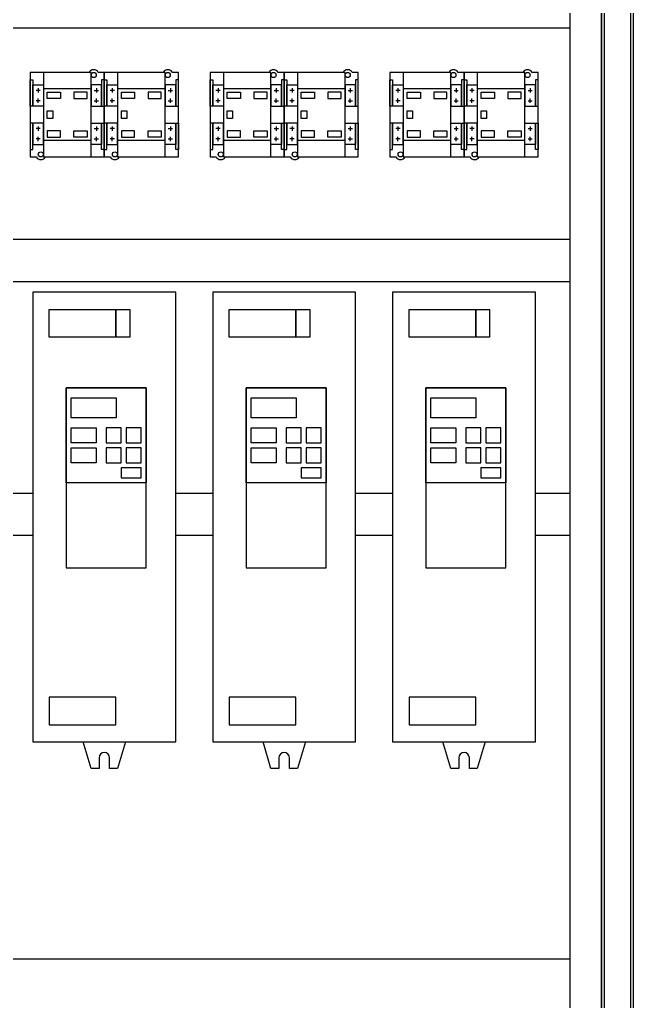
# Model space of a CAD drawing. Header units: millimetres. Extents: x 3151 to 30896, y 1337 to 7086.
# Drawn here: x 19669 to 20249, y 2196 to 3124 of the extents above; entities that cross this region are included whole.
import ezdxf

# ---------------------------------------------------------------- set-up
doc = ezdxf.new("R2010")
doc.units = ezdxf.units.MM

msp = doc.modelspace()

# ---------------------------------------------------------------- linework, layer by layer
at = {"color": 7}
for p, q in [((20218.88, 3536.69), (20218.88, 1336.69)), ((20248.88, 1336.69), (20248.88, 3536.69)), ((20221.53, 1339.34), (20221.53, 3534.04)), ((20246.23, 3534.04), (20246.23, 1339.34)), ((20188.88, 3332.19), (20188.88, 1779.19)), ((20218.88, 1779.19), (20218.88, 3332.19)), ((19308.88, 3116.69), (20188.88, 3116.69)), ((20218.88, 3116.69), (20218.88, 2916.69)), ((19691.38, 3074.6), (19678.88, 3074.6)), ((19678.88, 3074.6), (19678.88, 2994.6)), ((19736.38, 3074.6), (19691.38, 3074.6)), ((19691.38, 3074.6), (19691.38, 2994.6)), ((19736.38, 2994.6), (19736.38, 3074.6)), ((19748.88, 3074.6), (19743.21, 3074.6)), ((19761.38, 3074.6), (19748.88, 3074.6)), ((19748.88, 3074.6), (19748.88, 2994.6)), ((19748.88, 2994.6), (19748.88, 3074.6)), ((19806.38, 3074.6), (19761.38, 3074.6)), ((19761.38, 3074.6), (19761.38, 2994.6)), ((19806.38, 2994.6), (19806.38, 3074.6)), ((19818.88, 3074.6), (19813.21, 3074.6)), ((19818.88, 2994.6), (19818.88, 3074.6)), ((19861.38, 3074.6), (19848.88, 3074.6)), ((19848.88, 3074.6), (19848.88, 2994.6)), ((19906.38, 3074.6), (19861.38, 3074.6)), ((19861.38, 3074.6), (19861.38, 2994.6)), ((19906.38, 2994.6), (19906.38, 3074.6)), ((19918.88, 3074.6), (19913.21, 3074.6)), ((19931.38, 3074.6), (19918.88, 3074.6)), ((19918.88, 3074.6), (19918.88, 2994.6)), ((19918.88, 2994.6), (19918.88, 3074.6)), ((19976.38, 3074.6), (19931.38, 3074.6)), ((19931.38, 3074.6), (19931.38, 2994.6)), ((19976.38, 2994.6), (19976.38, 3074.6)), ((19988.88, 3074.6), (19983.21, 3074.6)), ((19988.88, 2994.6), (19988.88, 3074.6)), ((20031.38, 3074.6), (20018.88, 3074.6)), ((20018.88, 3074.6), (20018.88, 2994.6)), ((20076.38, 3074.6), (20031.38, 3074.6)), ((20031.38, 3074.6), (20031.38, 2994.6)), ((20076.38, 2994.6), (20076.38, 3074.6)), ((20088.88, 3074.6), (20083.21, 3074.6)), ((20088.88, 2994.6), (20088.88, 3074.6)), ((20101.38, 3074.6), (20088.88, 3074.6)), ((20088.88, 3074.6), (20088.88, 2994.6)), ((20146.38, 3074.6), (20101.38, 3074.6)), ((20101.38, 3074.6), (20101.38, 2994.6)), ((20146.38, 2994.6), (20146.38, 3074.6)), ((20158.88, 3074.6), (20153.21, 3074.6)), ((20158.88, 2994.6), (20158.88, 3074.6)), ((19678.88, 3042.68), (19678.88, 3067.68)), ((19678.88, 3067.68), (19681.38, 3067.68)), ((19681.38, 3067.68), (19681.38, 3042.68)), ((19681.38, 3042.68), (19681.38, 3062.68)), ((19681.38, 3062.68), (19691.38, 3062.68)), ((19691.38, 3062.68), (19691.38, 3042.68)), ((19746.38, 3062.68), (19736.38, 3062.68)), ((19736.38, 3062.68), (19736.38, 3042.68)), ((19748.88, 3067.68), (19746.38, 3067.68)), ((19746.38, 3067.68), (19746.38, 3042.68)), ((19746.38, 3042.68), (19746.38, 3062.68)), ((19748.88, 3042.68), (19748.88, 3067.68)), ((19748.88, 3067.68), (19751.38, 3067.68)), ((19748.88, 3042.68), (19748.88, 3067.68)), ((19751.38, 3067.68), (19751.38, 3042.68)), ((19751.38, 3042.68), (19751.38, 3062.68)), ((19751.38, 3062.68), (19761.38, 3062.68)), ((19761.38, 3062.68), (19761.38, 3042.68)), ((19816.38, 3062.68), (19806.38, 3062.68)), ((19806.38, 3062.68), (19806.38, 3042.68)), ((19818.88, 3067.68), (19816.38, 3067.68)), ((19816.38, 3067.68), (19816.38, 3042.68)), ((19816.38, 3042.68), (19816.38, 3062.68)), ((19818.88, 3042.68), (19818.88, 3067.68)), ((19848.88, 3042.68), (19848.88, 3067.68)), ((19848.88, 3067.68), (19851.38, 3067.68)), ((19851.38, 3067.68), (19851.38, 3042.68)), ((19851.38, 3042.68), (19851.38, 3062.68)), ((19851.38, 3062.68), (19861.38, 3062.68)), ((19861.38, 3062.68), (19861.38, 3042.68)), ((19916.38, 3062.68), (19906.38, 3062.68)), ((19906.38, 3062.68), (19906.38, 3042.68)), ((19918.88, 3067.68), (19916.38, 3067.68)), ((19916.38, 3067.68), (19916.38, 3042.68)), ((19916.38, 3042.68), (19916.38, 3062.68)), ((19918.88, 3042.68), (19918.88, 3067.68)), ((19918.88, 3067.68), (19921.38, 3067.68)), ((19918.88, 3042.68), (19918.88, 3067.68)), ((19921.38, 3067.68), (19921.38, 3042.68)), ((19921.38, 3042.68), (19921.38, 3062.68)), ((19921.38, 3062.68), (19931.38, 3062.68)), ((19931.38, 3062.68), (19931.38, 3042.68)), ((19986.38, 3062.68), (19976.38, 3062.68)), ((19976.38, 3062.68), (19976.38, 3042.68)), ((19988.88, 3067.68), (19986.38, 3067.68)), ((19986.38, 3067.68), (19986.38, 3042.68)), ((19986.38, 3042.68), (19986.38, 3062.68)), ((19988.88, 3042.68), (19988.88, 3067.68)), ((20018.88, 3042.68), (20018.88, 3067.68)), ((20018.88, 3067.68), (20021.38, 3067.68)), ((20021.38, 3067.68), (20021.38, 3042.68)), ((20021.38, 3042.68), (20021.38, 3062.68)), ((20021.38, 3062.68), (20031.38, 3062.68)), ((20031.38, 3062.68), (20031.38, 3042.68)), ((20086.38, 3062.68), (20076.38, 3062.68)), ((20076.38, 3062.68), (20076.38, 3042.68)), ((20088.88, 3067.68), (20086.38, 3067.68)), ((20086.38, 3067.68), (20086.38, 3042.68)), ((20086.38, 3042.68), (20086.38, 3062.68)), ((20088.88, 3042.68), (20088.88, 3067.68)), ((20088.88, 3042.68), (20088.88, 3067.68)), ((20088.88, 3067.68), (20091.38, 3067.68)), ((20091.38, 3067.68), (20091.38, 3042.68)), ((20091.38, 3042.68), (20091.38, 3062.68)), ((20091.38, 3062.68), (20101.38, 3062.68)), ((20101.38, 3062.68), (20101.38, 3042.68)), ((20156.38, 3062.68), (20146.38, 3062.68)), ((20146.38, 3062.68), (20146.38, 3042.68)), ((20158.88, 3067.68), (20156.38, 3067.68)), ((20156.38, 3067.68), (20156.38, 3042.68)), ((20156.38, 3042.68), (20156.38, 3062.68)), ((20158.88, 3042.68), (20158.88, 3067.68)), ((19688.38, 3057.54), (19684.38, 3057.54)), ((19686.38, 3059.54), (19686.38, 3055.54)), ((19736.38, 3058.98), (19691.38, 3058.98)), ((19695.03, 3049.8), (19695.03, 3055.96)), ((19695.03, 3055.96), (19707.57, 3055.96)), ((19707.57, 3055.96), (19707.57, 3049.8)), ((19732.73, 3055.96), (19720.19, 3055.96)), ((19720.19, 3055.96), (19720.19, 3049.8)), ((19732.73, 3049.8), (19732.73, 3055.96)), ((19739.38, 3057.54), (19743.38, 3057.54)), ((19741.38, 3059.54), (19741.38, 3055.54)), ((19758.38, 3057.54), (19754.38, 3057.54)), ((19756.38, 3059.54), (19756.38, 3055.54)), ((19806.38, 3058.98), (19761.38, 3058.98)), ((19765.03, 3049.8), (19765.03, 3055.96)), ((19765.03, 3055.96), (19777.57, 3055.96)), ((19777.57, 3055.96), (19777.57, 3049.8)), ((19802.73, 3055.96), (19790.19, 3055.96)), ((19790.19, 3055.96), (19790.19, 3049.8)), ((19802.73, 3049.8), (19802.73, 3055.96)), ((19809.38, 3057.54), (19813.38, 3057.54)), ((19811.38, 3059.54), (19811.38, 3055.54)), ((19858.38, 3057.54), (19854.38, 3057.54)), ((19856.38, 3059.54), (19856.38, 3055.54)), ((19906.38, 3058.98), (19861.38, 3058.98)), ((19865.03, 3049.8), (19865.03, 3055.96)), ((19865.03, 3055.96), (19877.57, 3055.96)), ((19877.57, 3055.96), (19877.57, 3049.8)), ((19902.73, 3055.96), (19890.19, 3055.96)), ((19890.19, 3055.96), (19890.19, 3049.8)), ((19902.73, 3049.8), (19902.73, 3055.96)), ((19909.38, 3057.54), (19913.38, 3057.54)), ((19911.38, 3059.54), (19911.38, 3055.54)), ((19928.38, 3057.54), (19924.38, 3057.54)), ((19926.38, 3059.54), (19926.38, 3055.54)), ((19976.38, 3058.98), (19931.38, 3058.98)), ((19935.03, 3049.8), (19935.03, 3055.96)), ((19935.03, 3055.96), (19947.57, 3055.96)), ((19947.57, 3055.96), (19947.57, 3049.8)), ((19972.73, 3055.96), (19960.19, 3055.96)), ((19960.19, 3055.96), (19960.19, 3049.8)), ((19972.73, 3049.8), (19972.73, 3055.96)), ((19979.38, 3057.54), (19983.38, 3057.54)), ((19981.38, 3059.54), (19981.38, 3055.54)), ((20028.38, 3057.54), (20024.38, 3057.54)), ((20026.38, 3059.54), (20026.38, 3055.54)), ((20076.38, 3058.98), (20031.38, 3058.98)), ((20035.03, 3049.8), (20035.03, 3055.96)), ((20035.03, 3055.96), (20047.57, 3055.96)), ((20047.57, 3055.96), (20047.57, 3049.8)), ((20072.73, 3055.96), (20060.19, 3055.96)), ((20060.19, 3055.96), (20060.19, 3049.8)), ((20072.73, 3049.8), (20072.73, 3055.96)), ((20079.38, 3057.54), (20083.38, 3057.54)), ((20081.38, 3059.54), (20081.38, 3055.54)), ((20098.38, 3057.54), (20094.38, 3057.54)), ((20096.38, 3059.54), (20096.38, 3055.54)), ((20146.38, 3058.98), (20101.38, 3058.98)), ((20105.03, 3049.8), (20105.03, 3055.96)), ((20105.03, 3055.96), (20117.57, 3055.96)), ((20117.57, 3055.96), (20117.57, 3049.8)), ((20142.73, 3055.96), (20130.19, 3055.96)), ((20130.19, 3055.96), (20130.19, 3049.8)), ((20142.73, 3049.8), (20142.73, 3055.96)), ((20149.38, 3057.54), (20153.38, 3057.54)), ((20151.38, 3059.54), (20151.38, 3055.54)), ((19688.38, 3047.81), (19684.38, 3047.81)), ((19686.38, 3045.81), (19686.38, 3049.81)), ((19707.57, 3049.8), (19695.03, 3049.8)), ((19720.19, 3049.8), (19732.73, 3049.8)), ((19739.38, 3047.81), (19743.38, 3047.81)), ((19741.38, 3045.81), (19741.38, 3049.81)), ((19758.38, 3047.81), (19754.38, 3047.81)), ((19756.38, 3045.81), (19756.38, 3049.81)), ((19777.57, 3049.8), (19765.03, 3049.8)), ((19790.19, 3049.8), (19802.73, 3049.8)), ((19809.38, 3047.81), (19813.38, 3047.81)), ((19811.38, 3045.81), (19811.38, 3049.81)), ((19858.38, 3047.81), (19854.38, 3047.81)), ((19856.38, 3045.81), (19856.38, 3049.81)), ((19877.57, 3049.8), (19865.03, 3049.8)), ((19890.19, 3049.8), (19902.73, 3049.8)), ((19909.38, 3047.81), (19913.38, 3047.81)), ((19911.38, 3045.81), (19911.38, 3049.81)), ((19928.38, 3047.81), (19924.38, 3047.81)), ((19926.38, 3045.81), (19926.38, 3049.81)), ((19947.57, 3049.8), (19935.03, 3049.8)), ((19960.19, 3049.8), (19972.73, 3049.8)), ((19979.38, 3047.81), (19983.38, 3047.81)), ((19981.38, 3045.81), (19981.38, 3049.81)), ((20028.38, 3047.81), (20024.38, 3047.81)), ((20026.38, 3045.81), (20026.38, 3049.81)), ((20047.57, 3049.8), (20035.03, 3049.8)), ((20060.19, 3049.8), (20072.73, 3049.8)), ((20079.38, 3047.81), (20083.38, 3047.81)), ((20081.38, 3045.81), (20081.38, 3049.81)), ((20098.38, 3047.81), (20094.38, 3047.81)), ((20096.38, 3045.81), (20096.38, 3049.81)), ((20117.57, 3049.8), (20105.03, 3049.8)), ((20130.19, 3049.8), (20142.73, 3049.8)), ((20149.38, 3047.81), (20153.38, 3047.81)), ((20151.38, 3045.81), (20151.38, 3049.81)), ((19681.38, 3042.68), (19678.88, 3042.68)), ((19691.38, 3042.68), (19681.38, 3042.68)), ((19695.03, 3038.3), (19700.17, 3038.3)), ((19695.03, 3030.9), (19695.03, 3038.3)), ((19700.17, 3038.3), (19700.17, 3030.9)), ((19736.38, 3042.68), (19746.38, 3042.68)), ((19746.38, 3042.68), (19748.88, 3042.68)), ((19751.38, 3042.68), (19748.88, 3042.68)), ((19761.38, 3042.68), (19751.38, 3042.68)), ((19765.03, 3038.3), (19770.17, 3038.3)), ((19765.03, 3030.9), (19765.03, 3038.3)), ((19770.17, 3038.3), (19770.17, 3030.9)), ((19806.38, 3042.68), (19816.38, 3042.68)), ((19816.38, 3042.68), (19818.88, 3042.68)), ((19851.38, 3042.68), (19848.88, 3042.68)), ((19861.38, 3042.68), (19851.38, 3042.68)), ((19865.03, 3038.3), (19870.17, 3038.3)), ((19865.03, 3030.9), (19865.03, 3038.3)), ((19870.17, 3038.3), (19870.17, 3030.9)), ((19906.38, 3042.68), (19916.38, 3042.68)), ((19916.38, 3042.68), (19918.88, 3042.68)), ((19921.38, 3042.68), (19918.88, 3042.68)), ((19931.38, 3042.68), (19921.38, 3042.68)), ((19935.03, 3038.3), (19940.17, 3038.3)), ((19935.03, 3030.9), (19935.03, 3038.3)), ((19940.17, 3038.3), (19940.17, 3030.9)), ((19976.38, 3042.68), (19986.38, 3042.68)), ((19986.38, 3042.68), (19988.88, 3042.68)), ((20021.38, 3042.68), (20018.88, 3042.68)), ((20031.38, 3042.68), (20021.38, 3042.68)), ((20035.03, 3038.3), (20040.17, 3038.3)), ((20035.03, 3030.9), (20035.03, 3038.3)), ((20040.17, 3038.3), (20040.17, 3030.9)), ((20076.38, 3042.68), (20086.38, 3042.68)), ((20086.38, 3042.68), (20088.88, 3042.68)), ((20091.38, 3042.68), (20088.88, 3042.68)), ((20101.38, 3042.68), (20091.38, 3042.68)), ((20105.03, 3038.3), (20110.17, 3038.3)), ((20105.03, 3030.9), (20105.03, 3038.3)), ((20110.17, 3038.3), (20110.17, 3030.9)), ((20146.38, 3042.68), (20156.38, 3042.68)), ((20156.38, 3042.68), (20158.88, 3042.68)), ((19681.38, 3026.53), (19678.88, 3026.53)), ((19678.88, 3026.53), (19678.88, 3001.53)), ((19681.38, 3001.53), (19681.38, 3026.53)), ((19691.38, 3026.53), (19681.38, 3026.53)), ((19681.38, 3026.53), (19681.38, 3006.53)), ((19691.38, 3006.53), (19691.38, 3026.53)), ((19700.17, 3030.9), (19695.03, 3030.9)), ((19736.38, 3026.53), (19746.38, 3026.53)), ((19736.38, 3006.53), (19736.38, 3026.53)), ((19746.38, 3026.53), (19746.38, 3006.53)), ((19746.38, 3026.53), (19748.88, 3026.53)), ((19746.38, 3001.53), (19746.38, 3026.53)), ((19751.38, 3026.53), (19748.88, 3026.53)), ((19748.88, 3026.53), (19748.88, 3001.53)), ((19748.88, 3026.53), (19748.88, 3001.53)), ((19751.38, 3001.53), (19751.38, 3026.53)), ((19761.38, 3026.53), (19751.38, 3026.53)), ((19751.38, 3026.53), (19751.38, 3006.53)), ((19761.38, 3006.53), (19761.38, 3026.53)), ((19770.17, 3030.9), (19765.03, 3030.9)), ((19806.38, 3026.53), (19816.38, 3026.53)), ((19806.38, 3006.53), (19806.38, 3026.53)), ((19816.38, 3026.53), (19816.38, 3006.53)), ((19816.38, 3026.53), (19818.88, 3026.53)), ((19816.38, 3001.53), (19816.38, 3026.53)), ((19818.88, 3026.53), (19818.88, 3001.53)), ((19851.38, 3026.53), (19848.88, 3026.53)), ((19848.88, 3026.53), (19848.88, 3001.53)), ((19851.38, 3001.53), (19851.38, 3026.53)), ((19861.38, 3026.53), (19851.38, 3026.53)), ((19851.38, 3026.53), (19851.38, 3006.53)), ((19861.38, 3006.53), (19861.38, 3026.53)), ((19870.17, 3030.9), (19865.03, 3030.9)), ((19906.38, 3026.53), (19916.38, 3026.53)), ((19906.38, 3006.53), (19906.38, 3026.53)), ((19916.38, 3026.53), (19916.38, 3006.53)), ((19916.38, 3026.53), (19918.88, 3026.53)), ((19916.38, 3001.53), (19916.38, 3026.53)), ((19921.38, 3026.53), (19918.88, 3026.53)), ((19918.88, 3026.53), (19918.88, 3001.53)), ((19918.88, 3026.53), (19918.88, 3001.53)), ((19921.38, 3001.53), (19921.38, 3026.53)), ((19931.38, 3026.53), (19921.38, 3026.53)), ((19921.38, 3026.53), (19921.38, 3006.53)), ((19931.38, 3006.53), (19931.38, 3026.53)), ((19940.17, 3030.9), (19935.03, 3030.9)), ((19976.38, 3026.53), (19986.38, 3026.53)), ((19976.38, 3006.53), (19976.38, 3026.53)), ((19986.38, 3026.53), (19986.38, 3006.53)), ((19986.38, 3026.53), (19988.88, 3026.53)), ((19986.38, 3001.53), (19986.38, 3026.53)), ((19988.88, 3026.53), (19988.88, 3001.53)), ((20021.38, 3026.53), (20018.88, 3026.53)), ((20018.88, 3026.53), (20018.88, 3001.53)), ((20021.38, 3001.53), (20021.38, 3026.53)), ((20031.38, 3026.53), (20021.38, 3026.53)), ((20021.38, 3026.53), (20021.38, 3006.53)), ((20031.38, 3006.53), (20031.38, 3026.53)), ((20040.17, 3030.9), (20035.03, 3030.9)), ((20076.38, 3026.53), (20086.38, 3026.53)), ((20076.38, 3006.53), (20076.38, 3026.53)), ((20086.38, 3026.53), (20086.38, 3006.53)), ((20086.38, 3026.53), (20088.88, 3026.53)), ((20086.38, 3001.53), (20086.38, 3026.53)), ((20088.88, 3026.53), (20088.88, 3001.53)), ((20091.38, 3026.53), (20088.88, 3026.53)), ((20088.88, 3026.53), (20088.88, 3001.53)), ((20091.38, 3001.53), (20091.38, 3026.53)), ((20101.38, 3026.53), (20091.38, 3026.53)), ((20091.38, 3026.53), (20091.38, 3006.53)), ((20101.38, 3006.53), (20101.38, 3026.53)), ((20110.17, 3030.9), (20105.03, 3030.9)), ((20146.38, 3026.53), (20156.38, 3026.53)), ((20146.38, 3006.53), (20146.38, 3026.53)), ((20156.38, 3026.53), (20156.38, 3006.53)), ((20156.38, 3026.53), (20158.88, 3026.53)), ((20156.38, 3001.53), (20156.38, 3026.53)), ((20158.88, 3026.53), (20158.88, 3001.53)), ((19688.38, 3021.39), (19684.38, 3021.39)), ((19686.38, 3023.39), (19686.38, 3019.39)), ((19707.57, 3019.41), (19695.03, 3019.41)), ((19695.03, 3019.41), (19695.03, 3013.24)), ((19707.57, 3013.24), (19707.57, 3019.41)), ((19720.19, 3019.41), (19732.73, 3019.41)), ((19720.19, 3013.24), (19720.19, 3019.41)), ((19732.73, 3019.41), (19732.73, 3013.24)), ((19739.38, 3021.39), (19743.38, 3021.39)), ((19741.38, 3023.39), (19741.38, 3019.39)), ((19758.38, 3021.39), (19754.38, 3021.39)), ((19756.38, 3023.39), (19756.38, 3019.39)), ((19777.57, 3019.41), (19765.03, 3019.41)), ((19765.03, 3019.41), (19765.03, 3013.24)), ((19777.57, 3013.24), (19777.57, 3019.41)), ((19790.19, 3019.41), (19802.73, 3019.41)), ((19790.19, 3013.24), (19790.19, 3019.41)), ((19802.73, 3019.41), (19802.73, 3013.24)), ((19809.38, 3021.39), (19813.38, 3021.39)), ((19811.38, 3023.39), (19811.38, 3019.39)), ((19858.38, 3021.39), (19854.38, 3021.39)), ((19856.38, 3023.39), (19856.38, 3019.39)), ((19877.57, 3019.41), (19865.03, 3019.41)), ((19865.03, 3019.41), (19865.03, 3013.24)), ((19877.57, 3013.24), (19877.57, 3019.41)), ((19890.19, 3019.41), (19902.73, 3019.41)), ((19890.19, 3013.24), (19890.19, 3019.41)), ((19902.73, 3019.41), (19902.73, 3013.24)), ((19909.38, 3021.39), (19913.38, 3021.39)), ((19911.38, 3023.39), (19911.38, 3019.39)), ((19928.38, 3021.39), (19924.38, 3021.39)), ((19926.38, 3023.39), (19926.38, 3019.39)), ((19947.57, 3019.41), (19935.03, 3019.41)), ((19935.03, 3019.41), (19935.03, 3013.24)), ((19947.57, 3013.24), (19947.57, 3019.41)), ((19960.19, 3019.41), (19972.73, 3019.41)), ((19960.19, 3013.24), (19960.19, 3019.41)), ((19972.73, 3019.41), (19972.73, 3013.24)), ((19979.38, 3021.39), (19983.38, 3021.39)), ((19981.38, 3023.39), (19981.38, 3019.39)), ((20028.38, 3021.39), (20024.38, 3021.39)), ((20026.38, 3023.39), (20026.38, 3019.39)), ((20047.57, 3019.41), (20035.03, 3019.41)), ((20035.03, 3019.41), (20035.03, 3013.24)), ((20047.57, 3013.24), (20047.57, 3019.41)), ((20060.19, 3019.41), (20072.73, 3019.41)), ((20060.19, 3013.24), (20060.19, 3019.41)), ((20072.73, 3019.41), (20072.73, 3013.24)), ((20079.38, 3021.39), (20083.38, 3021.39)), ((20081.38, 3023.39), (20081.38, 3019.39)), ((20098.38, 3021.39), (20094.38, 3021.39)), ((20096.38, 3023.39), (20096.38, 3019.39)), ((20117.57, 3019.41), (20105.03, 3019.41)), ((20105.03, 3019.41), (20105.03, 3013.24)), ((20117.57, 3013.24), (20117.57, 3019.41)), ((20130.19, 3019.41), (20142.73, 3019.41)), ((20130.19, 3013.24), (20130.19, 3019.41)), ((20142.73, 3019.41), (20142.73, 3013.24)), ((20149.38, 3021.39), (20153.38, 3021.39)), ((20151.38, 3023.39), (20151.38, 3019.39)), ((19688.38, 3011.66), (19684.38, 3011.66)), ((19686.38, 3009.66), (19686.38, 3013.66)), ((19736.38, 3010.22), (19691.38, 3010.22)), ((19695.03, 3013.24), (19707.57, 3013.24)), ((19732.73, 3013.24), (19720.19, 3013.24)), ((19739.38, 3011.66), (19743.38, 3011.66)), ((19741.38, 3009.66), (19741.38, 3013.66)), ((19758.38, 3011.66), (19754.38, 3011.66)), ((19756.38, 3009.66), (19756.38, 3013.66)), ((19806.38, 3010.22), (19761.38, 3010.22)), ((19765.03, 3013.24), (19777.57, 3013.24)), ((19802.73, 3013.24), (19790.19, 3013.24)), ((19809.38, 3011.66), (19813.38, 3011.66)), ((19811.38, 3009.66), (19811.38, 3013.66)), ((19858.38, 3011.66), (19854.38, 3011.66)), ((19856.38, 3009.66), (19856.38, 3013.66)), ((19906.38, 3010.22), (19861.38, 3010.22)), ((19865.03, 3013.24), (19877.57, 3013.24)), ((19902.73, 3013.24), (19890.19, 3013.24)), ((19909.38, 3011.66), (19913.38, 3011.66)), ((19911.38, 3009.66), (19911.38, 3013.66)), ((19928.38, 3011.66), (19924.38, 3011.66)), ((19926.38, 3009.66), (19926.38, 3013.66)), ((19976.38, 3010.22), (19931.38, 3010.22)), ((19935.03, 3013.24), (19947.57, 3013.24)), ((19972.73, 3013.24), (19960.19, 3013.24)), ((19979.38, 3011.66), (19983.38, 3011.66)), ((19981.38, 3009.66), (19981.38, 3013.66)), ((20028.38, 3011.66), (20024.38, 3011.66)), ((20026.38, 3009.66), (20026.38, 3013.66)), ((20076.38, 3010.22), (20031.38, 3010.22)), ((20035.03, 3013.24), (20047.57, 3013.24)), ((20072.73, 3013.24), (20060.19, 3013.24)), ((20079.38, 3011.66), (20083.38, 3011.66)), ((20081.38, 3009.66), (20081.38, 3013.66)), ((20098.38, 3011.66), (20094.38, 3011.66)), ((20096.38, 3009.66), (20096.38, 3013.66)), ((20146.38, 3010.22), (20101.38, 3010.22)), ((20105.03, 3013.24), (20117.57, 3013.24)), ((20142.73, 3013.24), (20130.19, 3013.24)), ((20149.38, 3011.66), (20153.38, 3011.66)), ((20151.38, 3009.66), (20151.38, 3013.66)), ((19678.88, 3001.53), (19681.38, 3001.53)), ((19681.38, 3006.53), (19691.38, 3006.53)), ((19746.38, 3006.53), (19736.38, 3006.53)), ((19748.88, 3001.53), (19746.38, 3001.53)), ((19748.88, 3001.53), (19751.38, 3001.53)), ((19751.38, 3006.53), (19761.38, 3006.53)), ((19816.38, 3006.53), (19806.38, 3006.53)), ((19818.88, 3001.53), (19816.38, 3001.53)), ((19848.88, 3001.53), (19851.38, 3001.53)), ((19851.38, 3006.53), (19861.38, 3006.53)), ((19916.38, 3006.53), (19906.38, 3006.53)), ((19918.88, 3001.53), (19916.38, 3001.53)), ((19918.88, 3001.53), (19921.38, 3001.53)), ((19921.38, 3006.53), (19931.38, 3006.53)), ((19986.38, 3006.53), (19976.38, 3006.53)), ((19988.88, 3001.53), (19986.38, 3001.53)), ((20018.88, 3001.53), (20021.38, 3001.53)), ((20021.38, 3006.53), (20031.38, 3006.53)), ((20086.38, 3006.53), (20076.38, 3006.53)), ((20088.88, 3001.53), (20086.38, 3001.53)), ((20088.88, 3001.53), (20091.38, 3001.53)), ((20091.38, 3006.53), (20101.38, 3006.53)), ((20156.38, 3006.53), (20146.38, 3006.53)), ((20158.88, 3001.53), (20156.38, 3001.53)), ((19678.88, 2994.6), (19684.55, 2994.6)), ((19691.38, 2994.6), (19736.38, 2994.6)), ((19736.38, 2994.6), (19748.88, 2994.6)), ((19736.38, 2994.6), (19748.88, 2994.6)), ((19748.88, 2994.6), (19754.55, 2994.6)), ((19761.38, 2994.6), (19806.38, 2994.6)), ((19806.38, 2994.6), (19818.88, 2994.6)), ((19806.38, 2994.6), (19818.88, 2994.6)), ((19848.88, 2994.6), (19854.55, 2994.6)), ((19861.38, 2994.6), (19906.38, 2994.6)), ((19906.38, 2994.6), (19918.88, 2994.6)), ((19906.38, 2994.6), (19918.88, 2994.6)), ((19918.88, 2994.6), (19924.55, 2994.6)), ((19931.38, 2994.6), (19976.38, 2994.6)), ((19976.38, 2994.6), (19988.88, 2994.6)), ((19976.38, 2994.6), (19988.88, 2994.6)), ((20018.88, 2994.6), (20024.55, 2994.6)), ((20031.38, 2994.6), (20076.38, 2994.6)), ((20076.38, 2994.6), (20088.88, 2994.6)), ((20076.38, 2994.6), (20088.88, 2994.6)), ((20088.88, 2994.6), (20094.55, 2994.6)), ((20101.38, 2994.6), (20146.38, 2994.6)), ((20146.38, 2994.6), (20158.88, 2994.6)), ((20146.38, 2994.6), (20158.88, 2994.6)), ((20188.88, 2916.69), (19308.88, 2916.69)), ((20188.88, 2876.69), (19308.88, 2876.69)), ((20218.88, 2676.69), (20218.88, 2876.69)), ((19816.38, 2866.69), (19681.38, 2866.69)), ((19681.38, 2866.69), (19681.38, 2441.69)), ((19816.38, 2441.69), (19816.38, 2866.69)), ((19986.38, 2866.69), (19851.38, 2866.69)), ((19851.38, 2866.69), (19851.38, 2441.69)), ((19986.38, 2441.69), (19986.38, 2866.69)), ((20156.38, 2866.69), (20021.38, 2866.69)), ((20021.38, 2866.69), (20021.38, 2441.69)), ((20156.38, 2441.69), (20156.38, 2866.69)), ((19696.9, 2850.49), (19759.86, 2850.49)), ((19696.9, 2824.29), (19696.9, 2850.49)), ((19759.86, 2850.49), (19773.03, 2850.49)), ((19759.86, 2824.29), (19759.86, 2850.49)), ((19759.86, 2850.49), (19759.86, 2824.29)), ((19773.03, 2850.49), (19773.03, 2824.29)), ((19866.9, 2850.49), (19929.86, 2850.49)), ((19866.9, 2824.29), (19866.9, 2850.49)), ((19929.86, 2850.49), (19943.03, 2850.49)), ((19929.86, 2824.29), (19929.86, 2850.49)), ((19929.86, 2850.49), (19929.86, 2824.29)), ((19943.03, 2850.49), (19943.03, 2824.29)), ((20036.9, 2850.49), (20099.86, 2850.49)), ((20036.9, 2824.29), (20036.9, 2850.49)), ((20099.86, 2850.49), (20113.03, 2850.49)), ((20099.86, 2824.29), (20099.86, 2850.49)), ((20099.86, 2850.49), (20099.86, 2824.29)), ((20113.03, 2850.49), (20113.03, 2824.29)), ((19759.86, 2824.29), (19696.9, 2824.29)), ((19773.03, 2824.29), (19759.86, 2824.29)), ((19929.86, 2824.29), (19866.9, 2824.29)), ((19943.03, 2824.29), (19929.86, 2824.29)), ((20099.86, 2824.29), (20036.9, 2824.29)), ((20113.03, 2824.29), (20099.86, 2824.29)), ((19788.48, 2776.29), (19712.88, 2776.29)), ((19712.88, 2776.29), (19712.88, 2606.19)), ((19712.88, 2776.29), (19788.48, 2776.29)), ((19712.88, 2686.51), (19712.88, 2776.29)), ((19788.48, 2606.19), (19788.48, 2776.29)), ((19788.48, 2776.29), (19788.48, 2686.51)), ((19958.48, 2776.29), (19882.88, 2776.29)), ((19882.88, 2776.29), (19882.88, 2606.19)), ((19882.88, 2776.29), (19958.48, 2776.29)), ((19882.88, 2686.51), (19882.88, 2776.29)), ((19958.48, 2606.19), (19958.48, 2776.29)), ((19958.48, 2776.29), (19958.48, 2686.51)), ((20128.48, 2776.29), (20052.88, 2776.29)), ((20052.88, 2776.29), (20052.88, 2606.19)), ((20052.88, 2776.29), (20128.48, 2776.29)), ((20052.88, 2686.51), (20052.88, 2776.29)), ((20128.48, 2606.19), (20128.48, 2776.29)), ((20128.48, 2776.29), (20128.48, 2686.51)), ((19717.6, 2766.84), (19760.13, 2766.84)), ((19717.6, 2747.94), (19717.6, 2766.84)), ((19760.13, 2766.84), (19760.13, 2747.94)), ((19887.6, 2766.84), (19930.13, 2766.84)), ((19887.6, 2747.94), (19887.6, 2766.84)), ((19930.13, 2766.84), (19930.13, 2747.94)), ((20057.6, 2766.84), (20100.13, 2766.84)), ((20057.6, 2747.94), (20057.6, 2766.84)), ((20100.13, 2766.84), (20100.13, 2747.94)), ((19760.13, 2747.94), (19717.6, 2747.94)), ((19930.13, 2747.94), (19887.6, 2747.94)), ((20100.13, 2747.94), (20057.6, 2747.94)), ((19717.6, 2738.49), (19741.23, 2738.49)), ((19717.6, 2724.31), (19717.6, 2738.49)), ((19741.23, 2738.49), (19741.23, 2724.31)), ((19764.85, 2738.49), (19750.68, 2738.49)), ((19750.68, 2738.49), (19750.68, 2724.31)), ((19764.85, 2724.31), (19764.85, 2738.49)), ((19783.75, 2738.49), (19769.58, 2738.49)), ((19769.58, 2738.49), (19769.58, 2724.31)), ((19783.75, 2724.31), (19783.75, 2738.49)), ((19887.6, 2738.49), (19911.23, 2738.49)), ((19887.6, 2724.31), (19887.6, 2738.49)), ((19911.23, 2738.49), (19911.23, 2724.31)), ((19934.85, 2738.49), (19920.68, 2738.49)), ((19920.68, 2738.49), (19920.68, 2724.31)), ((19934.85, 2724.31), (19934.85, 2738.49)), ((19953.75, 2738.49), (19939.58, 2738.49)), ((19939.58, 2738.49), (19939.58, 2724.31)), ((19953.75, 2724.31), (19953.75, 2738.49)), ((20057.6, 2738.49), (20081.23, 2738.49)), ((20057.6, 2724.31), (20057.6, 2738.49)), ((20081.23, 2738.49), (20081.23, 2724.31)), ((20104.85, 2738.49), (20090.68, 2738.49)), ((20090.68, 2738.49), (20090.68, 2724.31)), ((20104.85, 2724.31), (20104.85, 2738.49)), ((20123.75, 2738.49), (20109.58, 2738.49)), ((20109.58, 2738.49), (20109.58, 2724.31)), ((20123.75, 2724.31), (20123.75, 2738.49)), ((19741.23, 2724.31), (19717.6, 2724.31)), ((19717.6, 2719.59), (19741.23, 2719.59)), ((19717.6, 2705.41), (19717.6, 2719.59)), ((19741.23, 2719.59), (19741.23, 2705.41)), ((19750.68, 2724.31), (19764.85, 2724.31)), ((19764.85, 2719.59), (19750.68, 2719.59)), ((19750.68, 2719.59), (19750.68, 2705.41)), ((19764.85, 2705.41), (19764.85, 2719.59)), ((19769.58, 2724.31), (19783.75, 2724.31)), ((19783.75, 2719.59), (19769.58, 2719.59)), ((19769.58, 2719.59), (19769.58, 2705.41)), ((19783.75, 2705.41), (19783.75, 2719.59)), ((19911.23, 2724.31), (19887.6, 2724.31)), ((19887.6, 2719.59), (19911.23, 2719.59)), ((19887.6, 2705.41), (19887.6, 2719.59)), ((19911.23, 2719.59), (19911.23, 2705.41)), ((19920.68, 2724.31), (19934.85, 2724.31)), ((19934.85, 2719.59), (19920.68, 2719.59)), ((19920.68, 2719.59), (19920.68, 2705.41)), ((19934.85, 2705.41), (19934.85, 2719.59)), ((19939.58, 2724.31), (19953.75, 2724.31)), ((19953.75, 2719.59), (19939.58, 2719.59)), ((19939.58, 2719.59), (19939.58, 2705.41)), ((19953.75, 2705.41), (19953.75, 2719.59)), ((20081.23, 2724.31), (20057.6, 2724.31)), ((20057.6, 2719.59), (20081.23, 2719.59)), ((20057.6, 2705.41), (20057.6, 2719.59)), ((20081.23, 2719.59), (20081.23, 2705.41)), ((20090.68, 2724.31), (20104.85, 2724.31)), ((20104.85, 2719.59), (20090.68, 2719.59)), ((20090.68, 2719.59), (20090.68, 2705.41)), ((20104.85, 2705.41), (20104.85, 2719.59)), ((20109.58, 2724.31), (20123.75, 2724.31)), ((20123.75, 2719.59), (20109.58, 2719.59)), ((20109.58, 2719.59), (20109.58, 2705.41)), ((20123.75, 2705.41), (20123.75, 2719.59)), ((19741.23, 2705.41), (19717.6, 2705.41)), ((19750.68, 2705.41), (19764.85, 2705.41)), ((19783.75, 2700.69), (19764.85, 2700.69)), ((19764.85, 2700.69), (19764.85, 2691.24)), ((19769.58, 2705.41), (19783.75, 2705.41)), ((19783.75, 2691.24), (19783.75, 2700.69)), ((19911.23, 2705.41), (19887.6, 2705.41)), ((19920.68, 2705.41), (19934.85, 2705.41)), ((19953.75, 2700.69), (19934.85, 2700.69)), ((19934.85, 2700.69), (19934.85, 2691.24)), ((19939.58, 2705.41), (19953.75, 2705.41)), ((19953.75, 2691.24), (19953.75, 2700.69)), ((20081.23, 2705.41), (20057.6, 2705.41)), ((20090.68, 2705.41), (20104.85, 2705.41)), ((20123.75, 2700.69), (20104.85, 2700.69)), ((20104.85, 2700.69), (20104.85, 2691.24)), ((20109.58, 2705.41), (20123.75, 2705.41)), ((20123.75, 2691.24), (20123.75, 2700.69)), ((19764.85, 2691.24), (19783.75, 2691.24)), ((19934.85, 2691.24), (19953.75, 2691.24)), ((20104.85, 2691.24), (20123.75, 2691.24)), ((19788.48, 2686.51), (19712.88, 2686.51)), ((19958.48, 2686.51), (19882.88, 2686.51)), ((20128.48, 2686.51), (20052.88, 2686.51)), ((19646.38, 2676.69), (19681.38, 2676.69)), ((19816.38, 2676.69), (19851.38, 2676.69)), ((19986.38, 2676.69), (20021.38, 2676.69)), ((20156.38, 2676.69), (20188.88, 2676.69)), ((20218.88, 2256.69), (20218.88, 2656.69)), ((19681.38, 2636.69), (19646.38, 2636.69)), ((19851.38, 2636.69), (19816.38, 2636.69)), ((20021.38, 2636.69), (19986.38, 2636.69)), ((20188.88, 2636.69), (20156.38, 2636.69)), ((19712.88, 2606.19), (19788.48, 2606.19)), ((19882.88, 2606.19), (19958.48, 2606.19)), ((20052.88, 2606.19), (20128.48, 2606.19)), ((19759.86, 2484.08), (19696.9, 2484.08)), ((19696.9, 2484.08), (19696.9, 2457.88)), ((19759.86, 2457.88), (19759.86, 2484.08)), ((19929.86, 2484.08), (19866.9, 2484.08)), ((19866.9, 2484.08), (19866.9, 2457.88)), ((19929.86, 2457.88), (19929.86, 2484.08)), ((20099.86, 2484.08), (20036.9, 2484.08)), ((20036.9, 2484.08), (20036.9, 2457.88)), ((20099.86, 2457.88), (20099.86, 2484.08)), ((19696.9, 2457.88), (19759.86, 2457.88)), ((19866.9, 2457.88), (19929.86, 2457.88)), ((20036.9, 2457.88), (20099.86, 2457.88)), ((19681.38, 2441.69), (19816.38, 2441.69)), ((19728.88, 2441.69), (19768.88, 2441.69)), ((19736.38, 2416.69), (19728.88, 2441.69)), ((19768.88, 2441.69), (19761.38, 2416.69)), ((19851.38, 2441.69), (19986.38, 2441.69)), ((19898.88, 2441.69), (19938.88, 2441.69)), ((19906.38, 2416.69), (19898.88, 2441.69)), ((19938.88, 2441.69), (19931.38, 2416.69)), ((20021.38, 2441.69), (20156.38, 2441.69)), ((20068.88, 2441.69), (20108.88, 2441.69)), ((20076.38, 2416.69), (20068.88, 2441.69)), ((20108.88, 2441.69), (20101.38, 2416.69)), ((19743.88, 2426.69), (19743.88, 2416.69)), ((19753.88, 2416.69), (19753.88, 2426.69)), ((19913.88, 2426.69), (19913.88, 2416.69)), ((19923.88, 2416.69), (19923.88, 2426.69)), ((20083.88, 2426.69), (20083.88, 2416.69)), ((20093.88, 2416.69), (20093.88, 2426.69)), ((19743.88, 2416.69), (19736.38, 2416.69)), ((19761.38, 2416.69), (19753.88, 2416.69)), ((19913.88, 2416.69), (19906.38, 2416.69)), ((19931.38, 2416.69), (19923.88, 2416.69)), ((20083.88, 2416.69), (20076.38, 2416.69)), ((20101.38, 2416.69), (20093.88, 2416.69)), ((19308.88, 2236.69), (20188.88, 2236.69))]:
    msp.add_line(p, q, dxfattribs=at)
for centre in [(19738.88, 3072.1), (19808.88, 3072.1), (19908.88, 3072.1), (19978.88, 3072.1), (20078.88, 3072.1), (20148.88, 3072.1), (19688.88, 2997.1), (19758.88, 2997.1), (19858.88, 2997.1), (19928.88, 2997.1), (20028.88, 2997.1), (20098.88, 2997.1)]:
    msp.add_circle(centre, 2.4, dxfattribs=at)
for centre, start, end in [((19738.88, 3072.1), 30, 150), ((19808.88, 3072.1), 30, 150), ((19908.88, 3072.1), 30, 150), ((19978.88, 3072.1), 30, 150), ((20078.88, 3072.1), 30, 150), ((20148.88, 3072.1), 30, 150), ((19688.88, 2997.1), 210, 330), ((19758.88, 2997.1), 210, 330), ((19858.88, 2997.1), 210, 330), ((19928.88, 2997.1), 210, 330), ((20028.88, 2997.1), 210, 330), ((20098.88, 2997.1), 210, 330), ((19748.88, 2426.69), 0, 180), ((19918.88, 2426.69), 0, 180), ((20088.88, 2426.69), 0, 180)]:
    msp.add_arc(centre, 5, start, end, dxfattribs=at)

doc.saveas('drawing.dxf')
